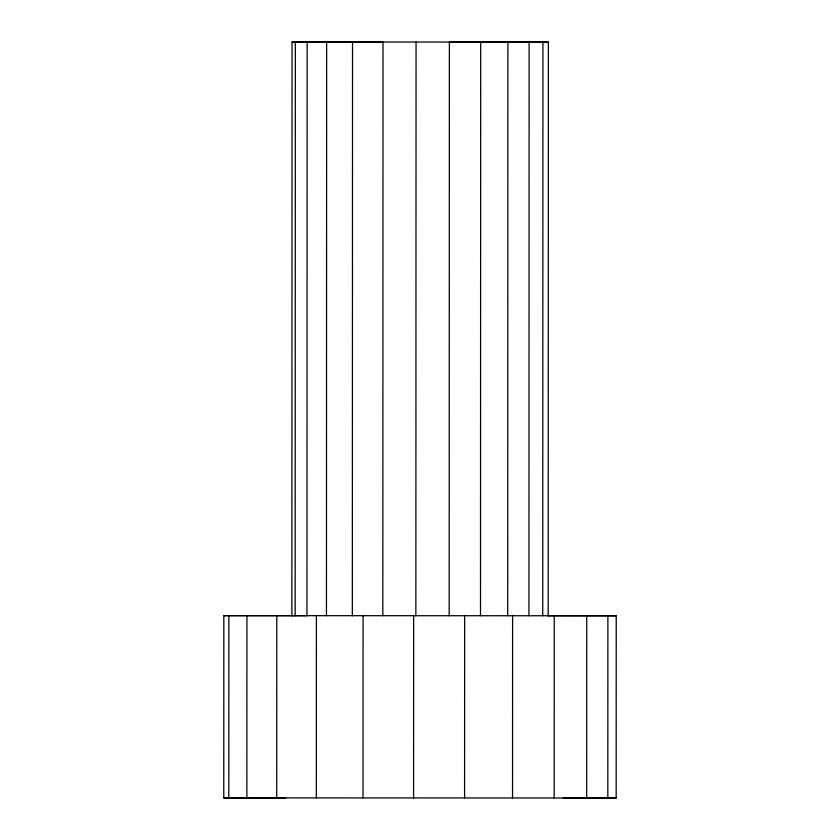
<?xml version="1.0" encoding="UTF-8"?>
<svg xmlns="http://www.w3.org/2000/svg" width="840" height="840" viewBox="0 0 840 840"><rect width="100%" height="100%" fill="white"/><g stroke="black" fill="none" stroke-linecap="round" stroke-linejoin="round"><path stroke-width="1.26" d="M547.942 615.731L616.224 615.773L616.172 798L223.776 797.864L223.828 615.636L292.32 615.647M228.805 797.874L228.869 615.647L223.828 615.636M246.866 797.885L246.928 615.657L228.869 615.647M276.717 797.895L276.78 615.678M292.058 42L291.869 615.668L306.957 615.678L307.146 42.021L292.058 42L548.384 42.095L548.195 615.751M295.155 615.668L295.344 42.011M316.344 797.916L316.397 615.699M326.456 615.688L326.644 42.032M352.338 615.699L352.527 42.042M363.017 797.937L363.08 615.71M382.83 615.71L383.019 42.053L307.146 42.021M413.584 797.958L413.647 615.731M415.863 615.72L416.052 42.063M449.169 615.731L449.369 42.074L548.384 42.095M464.583 797.969L464.646 615.751M480.501 615.741L480.69 42.084M507.707 615.751L507.896 42.084M512.537 797.979L512.6 615.762M528.938 615.751L529.127 42.095M542.745 615.751L542.934 42.095M554.19 797.99L554.243 615.773M586.688 798L586.75 615.773M607.824 798L607.887 615.783M246.928 615.657L616.224 615.773M223.776 797.864L285.757 797.864M563.22 797.958L616.172 798"/></g></svg>
